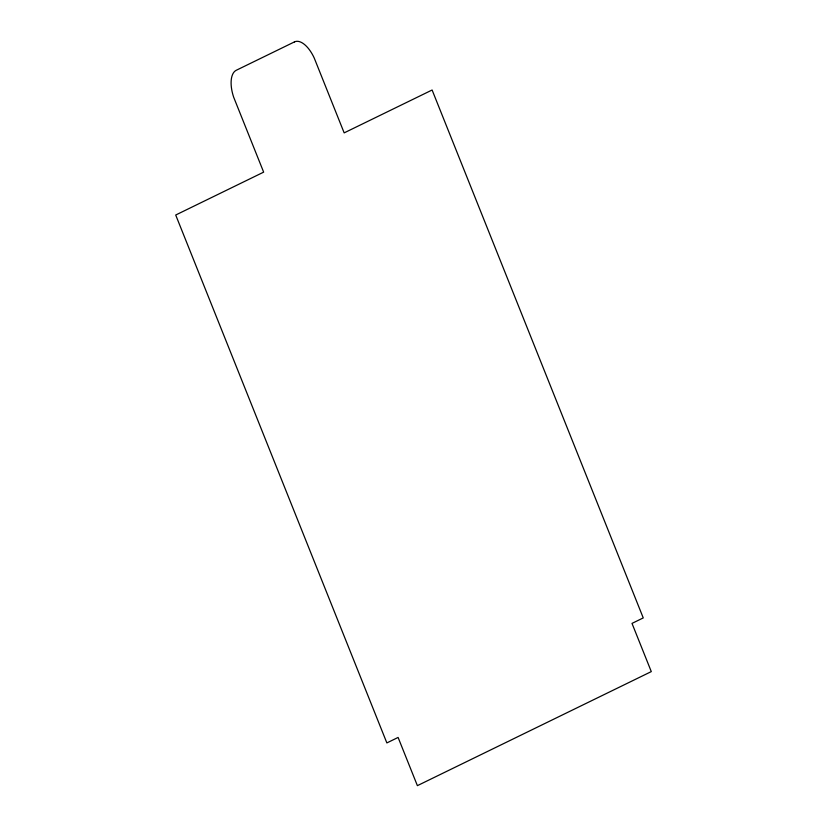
<?xml version="1.0" encoding="UTF-8"?>
<svg xmlns="http://www.w3.org/2000/svg" width="827" height="827" viewBox="0 0 827 827"><rect width="100%" height="100%" fill="white"/><g stroke="black" fill="none" stroke-linecap="round" stroke-linejoin="round"><path stroke-width="1.24" d="M294.422 41.919L236.264 70.274A25.988 12.467 69.5 0 0 233.71 97.307L263.648 172.14L175.706 215.02L386.86 742.925L398.097 737.436L417.387 785.65L651.294 671.607L632.004 623.393L643.251 617.914L432.107 90.009L344.166 132.878L314.239 58.045A25.988 12.467 69.5 0 0 294.422 41.919"/></g></svg>
